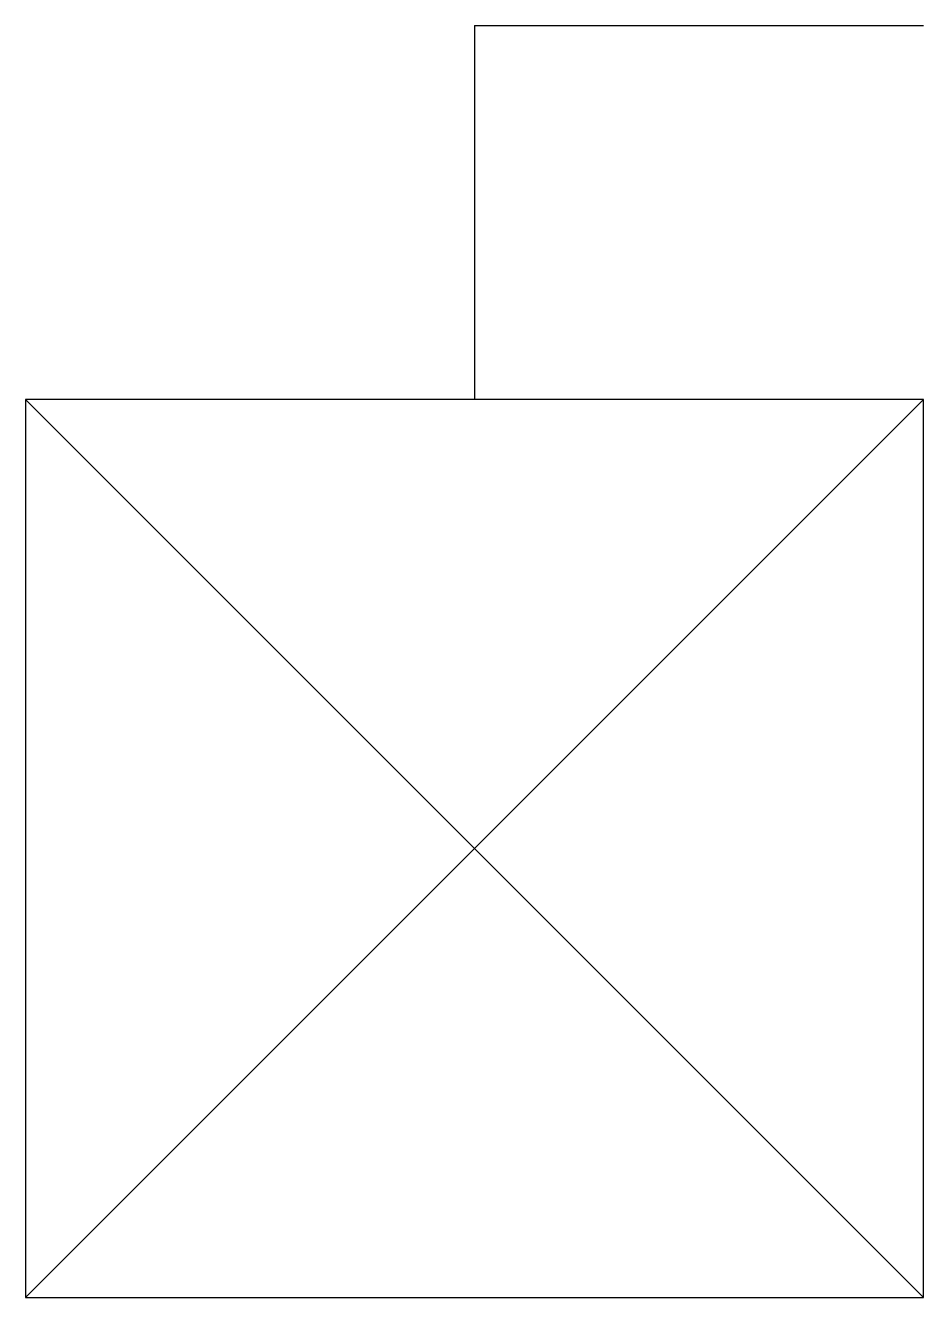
# Model space of a CAD drawing. Extents: x -484.27 to -484.138, y 828.428 to 828.614.
import ezdxf

# ---------------------------------------------------------------- set-up
doc = ezdxf.new("R2010")
doc.units = 0
doc.header["$LTSCALE"] = 96
doc.header["$MEASUREMENT"] = 0
doc.layers.get('0').update_dxf_attribs({"linetype": 'CONTINUOUS'})

msp = doc.modelspace()

# ---------------------------------------------------------------- linework, layer by layer
for q in [(-484.20406, 828.5596), (-484.13843, 828.61428)]:
    msp.add_line((-484.20406, 828.61428), q)
at = {"color": 8}
for p, q in [((-484.26968, 828.5596), (-484.13843, 828.42835)), ((-484.13843, 828.5596), (-484.26968, 828.42835))]:
    msp.add_line(p, q, dxfattribs=at)
msp.add_lwpolyline([(-484.26968, 828.42835), (-484.13843, 828.42835), (-484.13843, 828.5596), (-484.26968, 828.5596)], close=True)

doc.saveas('drawing.dxf')
